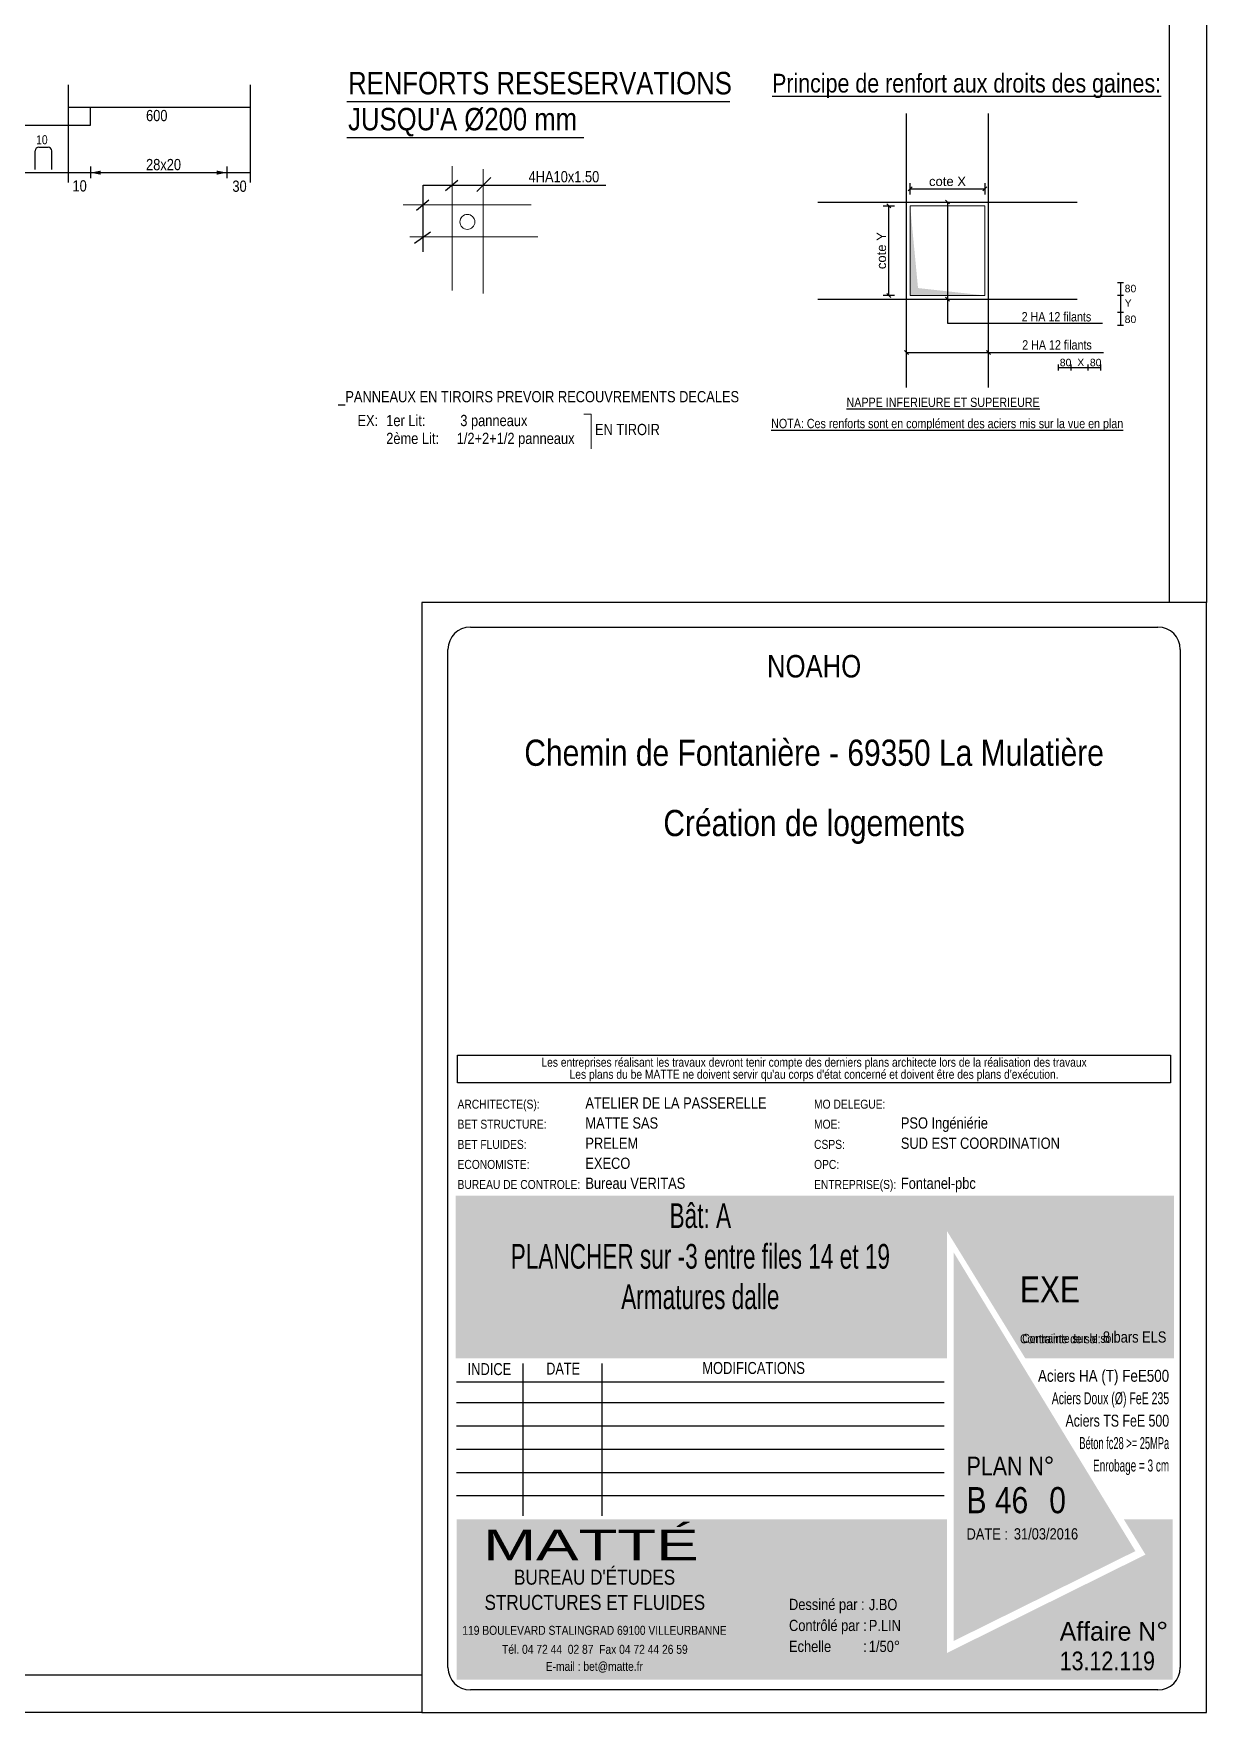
# Model space of a CAD drawing. Header units: millimetres. Extents: x 12045 to 47376, y -21493 to -16931.
# Drawn here: x 34301 to 35870, y -21424 to -19178 of the extents above; entities that cross this region are included whole.
import ezdxf
from ezdxf.enums import TextEntityAlignment as Align

# ---------------------------------------------------------------- set-up
doc = ezdxf.new("R2010")
doc.units = ezdxf.units.MM
for name, color, linetype in [('01-Cad  2', 1, 'Continuous'), ('01-cartouche', 7, 'Continuous'), ('01-cartouche-cage A', 7, 'Continuous'), ('01_arm', 50, 'Continuous'), ('01_ARM_INF', 2, 'Continuous'), ('01_ARMA_INF', 50, 'Continuous'), ('01_linteaux', 2, 'Continuous'), ('01_texte', 230, 'Continuous'), ('_CAD_2_', 2, 'Continuous')]:
    doc.layers.add(name, color=color, linetype=linetype)
for name, color, linetype, lineweight in [('01_hachures', 10, 'Continuous', 5), ('01_poutres', 2, 'Continuous', 18), ('01_résv', 32, 'Continuous', 9)]:
    doc.layers.add(name, color=color, linetype=linetype, lineweight=lineweight)
doc.styles.add('cartouche', font='ARIALN.TTF', dxfattribs={"width": 0.01})
doc.styles.add('MATTE_TXT', font='arial.ttf')
doc.styles.add('michel-cote', font='ARIALN.TTF')
doc.styles.add('NARROW', font='ARIALN.TTF')
doc.styles.add('STYLE2', font='ARIALN.TTF')
doc.styles.add('stylemattecart', font='ARIALN.TTF')
doc.dimstyles.new('cot50-oblique', dxfattribs={"dimtxt": 12.5, "dimasz": 1, "dimexe": 7.5, "dimexo": 5, "dimgap": 3.5, "dimtad": 1, "dimdec": 1, "dimrnd": 0.5, "dimtxsty": 'MATTE_TXT', "dimblk": 'cote-bar-oblique', "dimcen": 2.5, "dimse1": 1, "dimse2": 1, "dimclrd": 6, "dimclre": 9, "dimclrt": 256, "dimazin": 0, "dimtfac": 1, "dimtdec": 1, "dimtix": 1, "dimtmove": 2, "dimatfit": 3, "dimldrblk": 'NONE', "dimfxl": 1, "dimarcsym": 0})

# ---------------------------------------------------------------- blocks, each defined once
blk = doc.blocks.new('cote-bar-oblique')
at = {"color": 40, "linetype": 'Continuous'}
blk.add_line((-2.7, -2.7), (2.7, 2.7), dxfattribs=at)
at = {"linetype": 'Continuous'}
blk.add_line((0, 7.5), (0, -7.5), dxfattribs=at)
blk = doc.blocks.new('*D2654')
at = {"layer": '01_ARM_INF', "color": 6, "lineweight": -2, "transparency": 16777216}
blk.add_line((35445.1, -19527.1), (35445.1, -19409.1), dxfattribs=at)
at = {"layer": 'Defpoints', "color": 0, "transparency": 16777216}
for p in [(35445.1, -19408.1), (35473.6, -19408.1), (35473.6, -19528.1)]:
    blk.add_point(p, dxfattribs=at)
at = {"layer": '01_ARM_INF', "color": 6, "lineweight": -2, "transparency": 16777216}
for p, rotation in [((35445.1, -19408.1), 90), ((35445.1, -19528.1), 270)]:
    blk.add_blockref('cote-bar-oblique', p, dxfattribs=dict(at, rotation=rotation))
at = {"layer": '01_ARM_INF', "transparency": 16777216, "insert": (35435.2, -19468.1), "char_height": 12.5, "attachment_point": 5, "rotation": 90, "style": 'MATTE_TXT'}
blk.add_mtext('cote Y', dxfattribs=at)
blk = doc.blocks.new('_None')
blk = doc.blocks.new('*D2655')
at = {"layer": '01_ARM_INF', "color": 6, "lineweight": -2, "transparency": 16777216}
blk.add_line((35474.6, -19385.4), (35572.6, -19385.4), dxfattribs=at)
at = {"layer": 'Defpoints', "color": 0, "transparency": 16777216}
for p in [(35573.6, -19385.4), (35473.6, -19408.1), (35573.6, -19408.1)]:
    blk.add_point(p, dxfattribs=at)
at = {"layer": '01_ARM_INF', "color": 6, "lineweight": -2, "transparency": 16777216, "rotation": 180}
blk.add_blockref('cote-bar-oblique', (35473.6, -19385.4), dxfattribs=at)
at = {"layer": '01_ARM_INF', "color": 6, "lineweight": -2, "transparency": 16777216}
blk.add_blockref('cote-bar-oblique', (35573.6, -19385.4), dxfattribs=at)
at = {"layer": '01_ARM_INF', "transparency": 16777216, "insert": (35523.6, -19375.5), "char_height": 12.5, "attachment_point": 5, "style": 'MATTE_TXT'}
blk.add_mtext('cote X', dxfattribs=at)
blk = doc.blocks.new('cartstruc')
at = {"layer": '01-cartouche-cage A', "linetype": 'Continuous'}
h = blk.add_hatch(color=9, dxfattribs=at)
h.dxf.hatch_style = 2
h.paths.add_polyline_path([(-43.6, 691.3), (-1004.8, 691.3), (-1004.8, 473.8), (-347.3, 473.8), (-347.3, 644.1), (-242.5, 473.8), (-43.6, 473.8)])
h.paths.add_polyline_path([(-951, 670.1), (-407.9, 670.1), (-407.9, 498.5), (-951, 498.5)], flags=24)
h.paths.add_polyline_path([(-223.9, 590.8), (-105, 590.8), (-105, 608.8), (-223.9, 608.8)], flags=24)
h.paths.add_polyline_path([(-224.7, 609.7), (-105.7, 609.7), (-105.7, 627.7), (-224.7, 627.7)], flags=24)
h.paths.add_polyline_path([(-226.3, 624.9), (-64.8, 624.9), (-64.8, 652.4), (-226.3, 652.4)], flags=24)
h.paths.add_polyline_path([(-226.3, 646.9), (-85, 646.9), (-85, 674.3), (-226.3, 674.3)], flags=24)
h = blk.add_hatch(color=1, dxfattribs=at)
h.dxf.hatch_style = 2
h.paths.add_polyline_path([(-338.4, 615.7), (-338.4, 95.5), (-95.1, 215.8)])
h.paths.add_polyline_path([(-318.9, 264.4), (-190.8, 265.4), (-191.1, 303.5), (-319.2, 302.5)], flags=24)
h.paths.add_polyline_path([(-326.5, 202.5), (-70.2, 203.9), (-70.5, 265.1), (-326.9, 263.8)], flags=9)
h = blk.add_hatch(color=8, dxfattribs=at)
h.dxf.hatch_style = 2
h.paths.add_polyline_path([(-45, 258.5), (-110.7, 258.5), (-81.6, 211.1), (-347.1, 79.6), (-347.1, 258.5), (-1003.4, 258.5), (-1003.4, 43.7), (-45, 43.7)])
h.paths.add_polyline_path([(-202.1, 89.1), (-60, 89.1), (-60, 127.9), (-202.1, 127.9)], flags=24)
h.paths.add_polyline_path([(-999.3, 201), (-637.8, 201), (-637.8, 47), (-999.3, 47)], flags=24)
h.paths.add_polyline_path([(-978.3, 193.3), (-435, 193.3), (-435, 254.8), (-978.3, 254.8)], flags=24)
h.paths.add_polyline_path([(-559.9, 135.5), (-504.8, 135.5), (-504.8, 166.4), (-559.9, 166.4)], flags=24)
h.paths.add_polyline_path([(-203.2, 50.3), (-56.6, 50.3), (-56.6, 88.6), (-203.2, 88.6)], flags=24)
h.paths.add_polyline_path([(-457.1, 55), (-402.4, 55), (-402.4, 85.9), (-457.1, 85.9)], flags=24)
h.paths.add_polyline_path([(-458.8, 92.7), (-404.1, 92.7), (-404.1, 123.6), (-458.8, 123.6)], flags=24)
h.paths.add_polyline_path([(-557.8, 55.3), (-498.9, 55.3), (-498.9, 86.2), (-557.8, 86.2)], flags=24)
h.paths.add_polyline_path([(-550.6, 93.7), (-498.3, 93.7), (-498.3, 124.6), (-550.6, 124.6)], flags=24)
h.paths.add_polyline_path([(-459.9, 172.5), (-408.3, 172.5), (-408.3, 203.4), (-459.9, 203.4)], flags=24)
h.paths.add_polyline_path([(-547.6, 175), (-500.7, 175), (-500.7, 205.9), (-547.6, 205.9)], flags=24)
h.paths.add_polyline_path([(-562.3, 213.8), (-499.3, 213.8), (-499.3, 244.7), (-562.3, 244.7)], flags=8)
h.paths.add_polyline_path([(-458.6, 213), (-411.3, 213), (-411.3, 243.9), (-458.6, 243.9)], flags=24)
h.paths.add_polyline_path([(-457.7, 133.4), (-405.4, 133.4), (-405.4, 164.4), (-457.7, 164.4)], flags=24)
for p, q in [((0, 1485), (-1050, 1485)), ((-1050, 1485), (-1050, 0)), ((0, 0), (0, 1485)), ((-1050, 0), (0, 0))]:
    blk.add_line(p, q, dxfattribs=at)
at = {"layer": '01-cartouche-cage A', "color": 7, "linetype": 'Continuous'}
for p, q in [((-985, 1452), (-65, 1452)), ((-1015, 60), (-1015, 1422)), ((-35, 1422), (-35, 292.1)), ((-35, 292.1), (-35, 60)), ((-65, 30), (-985, 30))]:
    blk.add_line(p, q, dxfattribs=at)
at = {"layer": '01-cartouche-cage A', "color": 7}
for p, q in [((-1002.2, 879.3), (-48.1, 879.3)), ((-1002.2, 842.3), (-1002.2, 879.3)), ((-48.1, 879.3), (-48.1, 842.3)), ((-48.1, 842.3), (-1002.2, 842.3))]:
    blk.add_line(p, q, dxfattribs=at)
at = {"layer": '01-cartouche-cage A', "color": 8}
for p, q in [((-914.7, 466.6), (-914.7, 263.2)), ((-809.1, 466.6), (-809.1, 263.2)), ((-1003.6, 442.3), (-351, 442.3)), ((-1003.6, 414.4), (-351, 414.4)), ((-1003.6, 383.3), (-351, 383.3)), ((-1003.6, 352.2), (-351, 352.2)), ((-1003.6, 321.1), (-351, 321.1)), ((-1003.6, 290), (-351, 290))]:
    blk.add_line(p, q, dxfattribs=at)
at = {"layer": '01-cartouche-cage A', "color": 7, "linetype": 'Continuous'}
for centre, start, end in [((-985, 1422), 90, 180), ((-65, 1422), 0, 90), ((-985, 60), 180, 270), ((-65, 60), 270, 0)]:
    blk.add_arc(centre, 30, start, end, dxfattribs=at)
at = {"layer": '01-cartouche-cage A', "color": 7, "style": 'stylemattecart'}
for s, p in [('Les entreprises réalisant les travaux devront tenir compte des derniers plans architecte lors de la réalisation des travaux', (-525.1, 869.8)), ("Les plans du be MATTE ne doivent servir qu'au corps d'état concerné et doivent être des plans d'exécution.", (-525.1, 853.7))]:
    blk.add_text(s, height=12, dxfattribs=at).set_placement(p, align=Align.MIDDLE_CENTER)
at = {"layer": '01-cartouche-cage A', "color": 8, "style": 'cartouche'}
for s, p in [('ARCHITECTE(S):', (-1002.2, 807.7)), ('MO DELEGUE:', (-525.1, 807.7)), ('BET STRUCTURE:', (-1002.2, 780.9)), ('MOE:', (-525.1, 780.9)), ('BET FLUIDES:', (-1002.2, 753.9)), ('CSPS:', (-525.1, 753.9)), ('ECONOMISTE:', (-1002.2, 727.1)), ('OPC:', (-525.1, 727.1)), ('BUREAU DE CONTROLE:', (-1002.2, 700.3)), ('ENTREPRISE(S):', (-525.1, 700.3))]:
    blk.add_text(s, height=12, dxfattribs=at).set_placement(p)
at = {"layer": '01-cartouche-cage A', "color": 7, "style": 'stylemattecart'}
for s, height, p in [('Contrainte de sol:', 12, (-249.5, 493.8)), ('Contrainte sur le sol:', 12, (-246.5, 494.4)), ('Dessiné par :', 15, (-558.6, 137)), ('119 BOULEVARD STALINGRAD 69100 VILLEURBANNE', 12, (-995.8, 103.8)), ('Contrôlé par :', 15, (-558.6, 108.9)), ('Tél. 04 72 44  02 87  Fax 04 72 44 26 59', 12, (-942.6, 78.4)), ('Echelle         :', 15, (-558.6, 80.8)), ('E-mail : bet@matte.fr', 12, (-884.2, 55.6))]:
    blk.add_text(s, height=height, dxfattribs=at).set_placement(p)
for s, height, width, p, p2 in [('INDICE', 16, 0.941138, (-988.7, 451.3), (-930.3, 451.3)), ('DATE', 16, 0.922192, (-883.4, 452), (-838.3, 452)), ('MODIFICATIONS', 16, 0.943218, (-674.7, 452.8), (-537.3, 452.8)), ('Aciers HA (T) FeE500', 16, 0.978863, (-225.4, 442.3), (-49.9, 442.3)), ('Aciers Doux (Ø) FeE 235', 16, 0.76709, (-207, 412.3), (-49.9, 412.3)), ('Aciers TS FeE 500', 16, 0.901377, (-188.6, 382.3), (-49.9, 382.3)), ('Béton fc28 >= 25MPa', 16, 0.678142, (-170.1, 352.3), (-49.9, 352.3)), ('Enrobage = 3 cm', 16, 0.726904, (-151.7, 322.3), (-49.9, 322.3)), ('Affaire N°', 25, 1.15762, (-196.3, 96), (-51.1, 96))]:
    blk.add_text(s, height=height, dxfattribs=dict(at, width=width)).set_placement(p, p2, align=Align.FIT)
at = {"layer": '01-cartouche-cage A', "color": 255, "style": 'stylemattecart'}
for s, height, p in [('PLAN N°', 25, (-321, 317.2)), ('DATE :', 15, (-321, 231.2)), ("BUREAU D'ÉTUDES", 20, (-926.6, 170.9)), ('STRUCTURES ET FLUIDES', 20, (-966.1, 137.2))]:
    blk.add_text(s, height=height, dxfattribs=at).set_placement(p)
at = {"layer": '01-cartouche-cage A', "color": 255, "style": 'stylemattecart', "width": 1.812358}
blk.add_text('MATTÉ', height=41, dxfattribs=at).set_placement((-968, 203.6), (-679.6, 203.6), align=Align.FIT)
at = {"layer": '01-cartouche-cage A', "color": 7, "style": 'stylemattecart'}
for tag, height, p in [('NOMCLIENT', 30, (-525, 1399.6)), ('ADRESSE1CLIENT', 25, (-525, 1326.7)), ('ADRESSE2CLIENT', 25, (-525, 1283.9)), ('NOMAFFAIRE1', 45, (-525.1, 1189.8)), ('NOMAFFAIRE2', 45, (-525.1, 1110.4)), ('NOMAFFAIRE3', 45, (-525.1, 1031.7)), ('ADRESSE1AFFAIRE', 20, (-525.1, 943.3)), ('ADRESSE2AFFAIRE', 20, (-525.1, 909.2)), ('INDICE-A', 15, (-959.1, 428.4)), ('DATE-A', 15, (-861.9, 428.4)), ('INDICE-B', 15, (-959.1, 400.5)), ('DATE-B', 15, (-861.9, 400.5)), ('INDICE-C', 15, (-959.1, 369.4)), ('DATE-C', 15, (-861.9, 369.4)), ('INDICE-D', 15, (-959.1, 338.3)), ('DATE-D', 15, (-861.9, 338.3)), ('INDICE-E', 15, (-959.1, 307.2)), ('DATE-E', 15, (-861.9, 307.2)), ('INDICE-F', 15, (-959.1, 276.1)), ('DATE-F', 15, (-861.9, 276.1))]:
    blk.add_attdef(tag, text='', height=height, dxfattribs=at).set_placement(p, align=Align.MIDDLE_CENTER)
for tag, height, p in [('NOMARCHI', 15, (-831.1, 803.3)), ('MODEL', 15, (-408.9, 803.3)), ('BETSTRUCTURE', 15, (-831.1, 776.5)), ('MOE', 15, (-408.9, 776.5)), ('BETFLUIDES', 15, (-831.1, 749.5)), ('CSPS', 15, (-408.9, 749.5)), ('ECONOMISTE', 15, (-831.1, 722.7)), ('OPC', 15, (-408.9, 722.7)), ('BDC', 15, (-831.1, 695.9)), ('NOMENTREPRISE', 15, (-408.9, 695.9)), ('NUMBAT', 27, (-249.5, 614.7)), ('PHASE', 35, (-249.5, 537.9)), ('CONT-SOL', 12, (-138.6, 490.2)), ('NOMDESS', 15, (-451.8, 132.3)), ('NOMING', 15, (-451.8, 104.3)), ('ECH', 15, (-451.8, 76.3)), ('NUMAFF', 25, (-196.3, 48.9))]:
    blk.add_attdef(tag, text='', height=height, dxfattribs=at).set_placement(p, align=Align.BOTTOM_LEFT)
at = {"layer": '01-cartouche-cage A', "color": 7, "style": 'stylemattecart', "width": 0.8}
for tag, p in [('TITRTEPLAN1', (-677.3, 664.6)), ('TITRTEPLAN2', (-677.3, 610.2)), ('TITRTEPLAN3', (-677.3, 556)), ('TITRTEPLAN4', (-677.3, 501.4))]:
    blk.add_attdef(tag, text='', height=33, dxfattribs=at).set_placement(p, align=Align.MIDDLE_CENTER)
at = {"layer": '01-cartouche-cage A', "color": 7, "style": 'stylemattecart'}
for tag, p in [('MODIF-A', (-802.6, 428.4)), ('MODIF-B', (-802.6, 400.5)), ('MODIF-C', (-802.6, 369.4)), ('MODIF-D', (-802.6, 338.3)), ('MODIF-E', (-802.6, 307.2)), ('MODIF-F', (-802.6, 276.1))]:
    blk.add_attdef(tag, text='', height=15, dxfattribs=at).set_placement(p, align=Align.MIDDLE_LEFT)
at = {"layer": '01-cartouche-cage A', "color": 255, "style": 'stylemattecart'}
for tag, height, p in [('N°P', 35, (-321, 256)), ('IP', 35, (-210.3, 256)), ('DATEPLAN', 15, (-257.7, 226.8))]:
    blk.add_attdef(tag, text='', height=height, dxfattribs=at).set_placement(p, align=Align.BOTTOM_LEFT)

msp = doc.modelspace()

# ---------------------------------------------------------------- linework, layer by layer
at = {"layer": '01-Cad  2'}
for p, q in [((35870.12, -17223.64), (35870.12, -19938.64)), ((35820.12, -17273.64), (35820.12, -19938.64)), ((34820.12, -21373.64), (31720.12, -21373.64)), ((34820.12, -21423.64), (31670.12, -21423.64))]:
    msp.add_line(p, q, dxfattribs=at)
at = {"layer": '01_arm'}
for p, q in [((35468.64, -19651.39), (35468.64, -19284.73)), ((35578.64, -19651.39), (35578.64, -19284.73)), ((35350.05, -19403.06), (35697.22, -19403.06)), ((35350.05, -19533.06), (35697.22, -19533.06))]:
    msp.add_line(p, q, dxfattribs=at)
at = {"layer": '01_ARMA_INF', "linetype": 'Continuous', "lineweight": 0}
for p, q in [((35036.89, -19686.93), (35046.59, -19686.93)), ((35046.59, -19686.93), (35046.59, -19733.07))]:
    msp.add_line(p, q, dxfattribs=at)
at = {"layer": '01_hachures'}
msp.add_solid([(35573.64, -19528.06), (35473.64, -19528.06), (35484.16, -19518.15), (35473.64, -19408.06)], dxfattribs=at)
at = {"layer": '01_linteaux', "linetype": 'Continuous'}
for p, q in [((34346.99, -19276.37), (34590.47, -19276.37)), ((34302.68, -19359.36), (34302.68, -19334.67)), ((34307.68, -19329.67), (34319.9, -19329.67)), ((34324.9, -19359.36), (34324.9, -19334.67))]:
    msp.add_line(p, q, dxfattribs=at)
for centre, start, end in [((34307.68, -19334.67), 90, 180), ((34319.9, -19334.67), 0, 90)]:
    msp.add_arc(centre, 5, start, end, dxfattribs=at)
at = {"layer": '01_poutres'}
for p, q in [((34860.75, -19355.11), (34860.75, -19521.47)), ((34902.36, -19358.89), (34902.36, -19525.25)), ((34795.18, -19406.78), (34966.67, -19406.78)), ((34804.01, -19449.63), (34975.5, -19449.63))]:
    msp.add_line(p, q, dxfattribs=at)
msp.add_circle((34881.09, -19429.62), 10, dxfattribs=at)
at = {"layer": '01_résv', "flags": 128}
msp.add_lwpolyline([(35473.64, -19408.06), (35573.64, -19408.06), (35573.64, -19528.06), (35473.64, -19528.06)], close=True, dxfattribs=at)
at = {"layer": '01_texte', "ltscale": 30}
for p, q in [((34346.99, -19246.5), (34346.99, -19376.86)), ((34590.47, -19246.5), (34590.47, -19376.86)), ((34719.84, -19268.6), (35232.11, -19268.6)), ((34346.99, -19273.34), (34346.99, -19376.86)), ((34376.71, -19300.09), (34376.71, -19276.37)), ((34590.47, -19273.34), (34590.47, -19376.86)), ((34105.03, -19300.09), (34376.71, -19300.09)), ((34719.84, -19316.76), (35036.87, -19316.76)), ((34376.71, -19355.7), (34376.71, -19371.34)), ((34559.38, -19355.7), (34559.38, -19371.34)), ((34112.17, -19363.76), (34590.47, -19363.76)), ((34821.78, -19469.85), (34821.78, -19380.37)), ((34821.78, -19380.37), (35066.19, -19380.37)), ((34868.44, -19374.07), (34852.04, -19387.93)), ((34912.45, -19370.28), (34893.53, -19389.19)), ((34829.35, -19400.53), (34812.95, -19414.4)), ((34831.87, -19443.39), (34810.43, -19458.51))]:
    msp.add_line(p, q, dxfattribs=at)
at = {"layer": '01_texte'}
for p, q in [((35526.26, -19405.69), (35521.01, -19400.44)), ((35523.64, -19403.06), (35523.64, -19565.19)), ((35526.26, -19535.69), (35521.01, -19530.44)), ((35523.64, -19565.19), (35731.08, -19565.19)), ((35471.26, -19606.88), (35466.01, -19601.63)), ((35468.64, -19604.26), (35732.32, -19604.26)), ((35581.26, -19606.88), (35576.01, -19601.63))]:
    msp.add_line(p, q, dxfattribs=at)
at = {"layer": '01_texte', "color": 6}
for p, q in [((35751.16, -19510.69), (35759.07, -19510.69)), ((35755.12, -19510.69), (35755.12, -19567.59)), ((35751.16, -19527.87), (35759.07, -19527.87)), ((35751.16, -19550.41), (35759.07, -19550.41)), ((35751.16, -19567.59), (35759.07, -19567.59)), ((35672.11, -19628.5), (35672.11, -19620.59)), ((35672.11, -19624.54), (35729.01, -19624.54)), ((35689.29, -19628.5), (35689.29, -19620.59)), ((35711.83, -19628.5), (35711.83, -19620.59)), ((35729.01, -19628.5), (35729.01, -19620.59))]:
    msp.add_line(p, q, dxfattribs=at)
at = {"layer": '01_texte', "ltscale": 30}
for points in [[(34376.71, -19363.76), (34390.53, -19361.01), (34390.53, -19363.76)], [(34376.71, -19363.76), (34390.53, -19366.51), (34390.53, -19363.76)], [(34559.38, -19363.76), (34545.56, -19361.01), (34545.56, -19363.76)], [(34559.38, -19363.76), (34545.56, -19366.51), (34545.56, -19363.76)]]:
    msp.add_solid(points, dxfattribs=at)

# ---------------------------------------------------------------- block references
at = {"layer": '01-cartouche'}
ref = msp.add_blockref('cartstruc', (35870.12, -21423.64), dxfattribs=at)
ref.add_attrib('NOMCLIENT', 'NOAHO', dxfattribs={"color": 7, "height": 30, "style": 'stylemattecart'}).set_placement((35345.11, -20024.03), align=Align.MIDDLE_CENTER)
ref.add_attrib('ADRESSE2CLIENT', 'Chemin de Fontanière - 69350 La Mulatière', dxfattribs={"layer": '01-cartouche-cage A', "color": 7, "height": 35, "style": 'stylemattecart'}).set_placement((35345.08, -20139.79), align=Align.MIDDLE_CENTER)
ref.add_attrib('NOMAFFAIRE1', 'Création de logements', dxfattribs={"layer": '01-cartouche-cage A', "color": 7, "height": 35, "style": 'stylemattecart'}).set_placement((35345.06, -20233.8), align=Align.MIDDLE_CENTER)
ref.add_attrib('NOMARCHI', 'ATELIER DE LA PASSERELLE', dxfattribs={"layer": '01-cartouche-cage A', "color": 7, "height": 15, "style": 'stylemattecart'}).set_placement((35038.99, -20620.34), align=Align.BOTTOM_LEFT)
ref.add_attrib('BETSTRUCTURE', 'MATTE SAS', dxfattribs={"layer": '01-cartouche-cage A', "color": 7, "height": 15, "style": 'stylemattecart'}).set_placement((35038.99, -20647.11), align=Align.BOTTOM_LEFT)
ref.add_attrib('BETFLUIDES', 'PRELEM', dxfattribs={"layer": '01-cartouche-cage A', "color": 7, "height": 15, "style": 'stylemattecart'}).set_placement((35038.99, -20674.17), align=Align.BOTTOM_LEFT)
ref.add_attrib('ECONOMISTE', 'EXECO', dxfattribs={"layer": '01-cartouche-cage A', "color": 7, "height": 15, "style": 'stylemattecart'}).set_placement((35038.99, -20700.94), align=Align.BOTTOM_LEFT)
ref.add_attrib('BDC', 'Bureau VERITAS', dxfattribs={"layer": '01-cartouche-cage A', "color": 7, "height": 15, "style": 'stylemattecart'}).set_placement((35038.99, -20727.72), align=Align.BOTTOM_LEFT)
ref.add_attrib('MOE', 'PSO Ingéniérie', dxfattribs={"layer": '01-cartouche-cage A', "color": 7, "height": 15, "style": 'stylemattecart'}).set_placement((35461.18, -20647.11), align=Align.BOTTOM_LEFT)
ref.add_attrib('CSPS', 'SUD EST COORDINATION', dxfattribs={"layer": '01-cartouche-cage A', "color": 7, "height": 15, "style": 'stylemattecart'}).set_placement((35461.18, -20674.17), align=Align.BOTTOM_LEFT)
ref.add_attrib('NOMENTREPRISE', 'Fontanel-pbc', dxfattribs={"layer": '01-cartouche-cage A', "color": 7, "height": 15, "style": 'stylemattecart'}).set_placement((35461.18, -20727.72), align=Align.BOTTOM_LEFT)
ref.add_attrib('TITRTEPLAN1', 'Bât: A', dxfattribs={"layer": '01-cartouche-cage A', "color": 7, "height": 33, "style": 'stylemattecart', "width": 0.8}).set_placement((35192.83, -20759.09), align=Align.MIDDLE_CENTER)
ref.add_attrib('TITRTEPLAN2', 'PLANCHER sur -3 entre files 14 et 19', dxfattribs={"layer": '01-cartouche-cage A', "color": 7, "height": 33, "style": 'stylemattecart', "width": 0.8}).set_placement((35192.83, -20813.48), align=Align.MIDDLE_CENTER)
ref.add_attrib('TITRTEPLAN3', 'Armatures dalle', dxfattribs={"layer": '01-cartouche-cage A', "color": 7, "height": 33, "style": 'stylemattecart', "width": 0.8}).set_placement((35192.83, -20867.64), align=Align.MIDDLE_CENTER)
ref.add_attrib('PHASE', 'EXE', dxfattribs={"layer": '01-cartouche-cage A', "color": 7, "height": 35, "style": 'stylemattecart'}).set_placement((35620.58, -20885.71), align=Align.BOTTOM_LEFT)
ref.add_attrib('CONT-SOL', '8 bars ELS', dxfattribs={"layer": '01-cartouche-cage A', "color": 7, "height": 15, "style": 'stylemattecart'}).set_placement((35731.5, -20933.41), align=Align.BOTTOM_LEFT)
ref.add_attrib('N°P', 'B 46', dxfattribs={"layer": '01-cartouche-cage A', "color": 255, "height": 35, "style": 'stylemattecart'}).set_placement((35549.15, -21167.69), align=Align.BOTTOM_LEFT)
ref.add_attrib('IP', '0', dxfattribs={"layer": '01-cartouche-cage A', "color": 255, "height": 35, "style": 'stylemattecart'}).set_placement((35659.78, -21167.69), align=Align.BOTTOM_LEFT)
ref.add_attrib('DATEPLAN', '31/03/2016', dxfattribs={"layer": '01-cartouche-cage A', "color": 255, "height": 15, "style": 'stylemattecart'}).set_placement((35612.39, -21196.81), align=Align.BOTTOM_LEFT)
ref.add_attrib('NOMDESS', 'J.BO', dxfattribs={"layer": '01-cartouche-cage A', "color": 7, "height": 15, "style": 'stylemattecart'}).set_placement((35418.32, -21291.34), align=Align.BOTTOM_LEFT)
ref.add_attrib('NOMING', 'P.LIN', dxfattribs={"layer": '01-cartouche-cage A', "color": 7, "height": 15, "style": 'stylemattecart'}).set_placement((35418.32, -21319.38), align=Align.BOTTOM_LEFT)
ref.add_attrib('ECH', '1/50° ', dxfattribs={"layer": '01-cartouche-cage A', "color": 7, "height": 15, "style": 'stylemattecart'}).set_placement((35418.32, -21347.3), align=Align.BOTTOM_LEFT)
ref.add_attrib('NUMAFF', '13.12.119', dxfattribs={"layer": '01-cartouche-cage A', "color": 7, "height": 25, "style": 'stylemattecart'}).set_placement((35673.79, -21374.74), align=Align.BOTTOM_LEFT)

# ---------------------------------------------------------------- texts
at = {"layer": '01_texte', "ltscale": 30}
for s, height, style, p in [('RENFORTS RESESERVATIONS ', 30, 'michel-cote', (34721.53, -19259.01)), ("JUSQU'A %%C200 mm", 30, 'michel-cote', (34721.53, -19307.17)), ('28x20', 15, 'STYLE2', (34451.09, -19360.46)), ('4HA10x1.50', 15, 'michel-cote', (34963.01, -19376.68))]:
    msp.add_text(s, height=height, dxfattribs=dict(at, style=style)).set_placement(p)
at = {"layer": '01_texte'}
for s, height, style, p in [('600', 15, 'STYLE2', (34451.09, -19294.91)), ('10', 12, 'STYLE2', (34304.07, -19325.74)), ('10', 15, 'STYLE2', (34352.65, -19388.97)), ('30', 15, 'STYLE2', (34566.65, -19389.41)), ('2 HA 12 filants ', 12.5, 'stylemattecart', (35622.84, -19562.78)), ('2 HA 12 filants', 12.5, 'stylemattecart', (35623.59, -19600.47)), ('%%UNAPPE INFERIEURE ET SUPERIEURE', 12.5, 'stylemattecart', (35388.49, -19677.25)), ('%%UNOTA: Ces renforts sont en complément des aciers mis sur la vue en plan', 12.5, 'stylemattecart', (35287.62, -19705.55))]:
    msp.add_text(s, height=height, dxfattribs=dict(at, style=style)).set_placement(p)
at = {"layer": '01_texte', "color": 6, "style": 'MATTE_TXT'}
for s, p in [('80', (35760.69, -19523.8)), ('Y', (35760.69, -19543.21)), ('80', (35760.69, -19564.92)), ('80', (35673.86, -19622.78)), ('X', (35697.26, -19622.58)), ('80', (35714.12, -19622.78))]:
    msp.add_text(s, height=10, dxfattribs=at).set_placement(p)
at = {"layer": '01_texte', "insert": (35288.88, -19231.55), "char_height": 25, "width": 531.7941, "attachment_point": 1, "style": 'stylemattecart'}
msp.add_mtext('{\\LPrincipe de renfort aux droits des gaines:}', dxfattribs=at)
at = {"layer": '_CAD_2_', "color": 2, "style": 'NARROW'}
for s, p in [('_PANNEAUX EN TIROIRS PREVOIR RECOUVREMENTS DECALES', (34708.21, -19663.45)), ('EX:', (34734.02, -19695.35)), ('1er Lit:', (34772.5, -19695.35)), (' 3 panneaux', (34866.83, -19695.35)), ('2ème Lit:', (34772.5, -19719.28)), ('1/2+2+1/2 panneaux', (34866.83, -19719.28)), ('EN TIROIR', (35051.84, -19707.37))]:
    msp.add_text(s, height=15, dxfattribs=at).set_placement(p, align=Align.MIDDLE_LEFT)

# ---------------------------------------------------------------- dimensions: what is measured, and where the dimension line sits
at = {"layer": '01_ARM_INF'}
dim = msp.add_linear_dim(base=(35573.64, -19385.36), p1=(35473.64, -19408.06), p2=(35573.64, -19408.06), text='cote X', dimstyle='cot50-oblique', dxfattribs=at)
dim.commit()
dim.dimension.update_dxf_attribs({"geometry": '*D2655', "text_midpoint": (35523.64, -19375.5)})
dim = msp.add_linear_dim(base=(35445.07, -19408.06), p1=(35473.64, -19528.06), p2=(35473.64, -19408.06), angle=90, text='cote Y', dimstyle='cot50-oblique', dxfattribs=at)
dim.commit()
dim.dimension.update_dxf_attribs({"geometry": '*D2654', "text_midpoint": (35435.22, -19468.06)})

doc.saveas('drawing.dxf')
